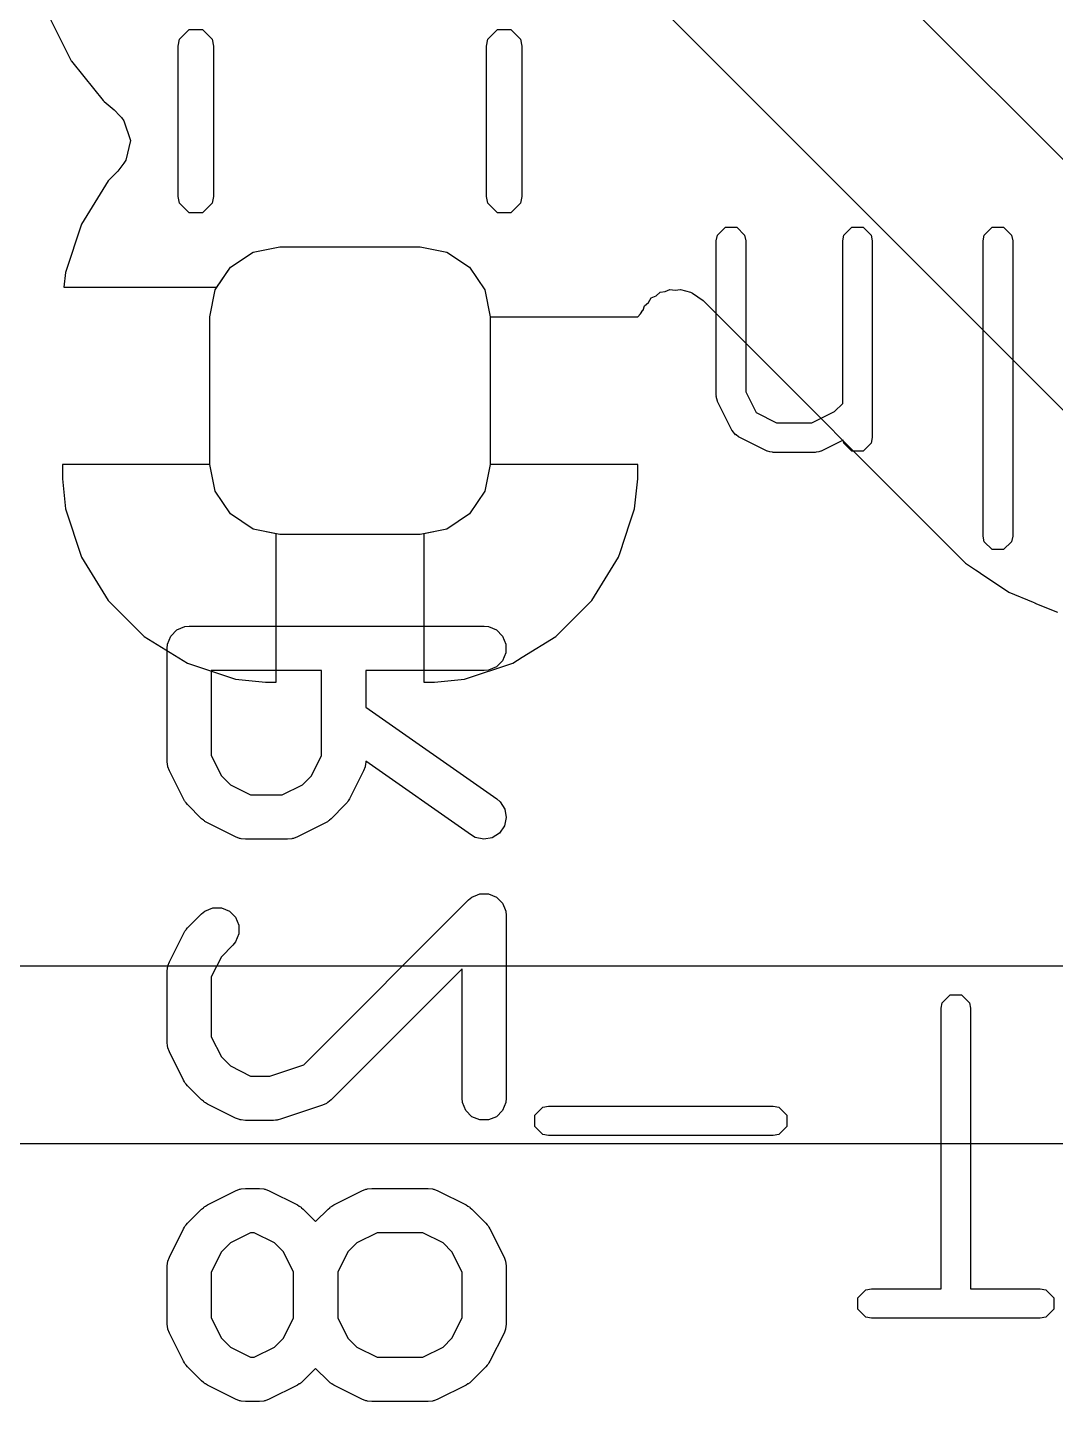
# Model space of a CAD drawing. Header units: inches. Extents: x 1.3 to 5.24, y -7.03 to -1.12.
# Drawn here: x 3.4412 to 3.5784, y -6.3661 to -6.1829 of the extents above; entities that cross this region are included whole.
import ezdxf

# ---------------------------------------------------------------- set-up
doc = ezdxf.new("R2010")
doc.units = ezdxf.units.IN
doc.header["$MEASUREMENT"] = 0
for name, color, linetype, true_color in [('B.Cu', 153, 'CONTINUOUS', 0x4d7fc4), ('B.Mask', 4, 'CONTINUOUS', 0x02ffee), ('B.Paste', 132, 'CONTINUOUS', 0x00c2c2), ('B.Silkscreen', 31, 'CONTINUOUS', 0xe8b2a7), ('F.Silkscreen', 41, 'CONTINUOUS', 0xf2eda1)]:
    doc.layers.add(name, color=color, linetype=linetype, true_color=true_color)

msp = doc.modelspace()

# ---------------------------------------------------------------- linework, layer by layer
at = {"layer": 'B.Cu', "linetype": 'CONTINUOUS'}
for p, q in [((3.53001, -6.1511), (3.59387, -6.21496)), ((3.58062, -6.23512), (3.51676, -6.17126)), ((3.4438, -6.18085), (3.44694, -6.18716)), ((3.44694, -6.18716), (3.44694, -6.18716)), ((3.44694, -6.18716), (3.44694, -6.18716)), ((3.44694, -6.18716), (3.44706, -6.18731)), ((3.44706, -6.18731), (3.44707, -6.18733)), ((3.44707, -6.18733), (3.4471, -6.18737)), ((3.4471, -6.18737), (3.44873, -6.18939)), ((3.44873, -6.18939), (3.45131, -6.19261)), ((3.45131, -6.19261), (3.45144, -6.19276)), ((3.45144, -6.19276), (3.45144, -6.19276)), ((3.45144, -6.19276), (3.45144, -6.19276)), ((3.45144, -6.19276), (3.45144, -6.19276)), ((3.45144, -6.19276), (3.4528, -6.19386)), ((3.4528, -6.19386), (3.4528, -6.19386)), ((3.4528, -6.19386), (3.4528, -6.19386)), ((3.4528, -6.19386), (3.4528, -6.19386)), ((3.4528, -6.19386), (3.45353, -6.19464)), ((3.45353, -6.19464), (3.45375, -6.19487)), ((3.45375, -6.19487), (3.45408, -6.19534)), ((3.45408, -6.19534), (3.45495, -6.19795)), ((3.45495, -6.19795), (3.45432, -6.20055)), ((3.45407, -6.20098), (3.45328, -6.20202)), ((3.45432, -6.20055), (3.45407, -6.20098)), ((3.45328, -6.20202), (3.45197, -6.20332)), ((3.45197, -6.20333), (3.44841, -6.2091)), ((3.45197, -6.20332), (3.45197, -6.20333)), ((3.45197, -6.20333), (3.45197, -6.20333)), ((3.44841, -6.2091), (3.44627, -6.21555)), ((3.44841, -6.2091), (3.44841, -6.2091)), ((3.44841, -6.2091), (3.44841, -6.2091)), ((3.46829, -6.21484), (3.47132, -6.21282)), ((3.47132, -6.21282), (3.4749, -6.21211)), ((3.4749, -6.21211), (3.4936, -6.21211)), ((3.4936, -6.21211), (3.49718, -6.21282)), ((3.49718, -6.21282), (3.50021, -6.21484)), ((3.44627, -6.21555), (3.44607, -6.21752)), ((3.4665, -6.21752), (3.46829, -6.21484)), ((3.50021, -6.21484), (3.50224, -6.21788)), ((3.44607, -6.21752), (3.4665, -6.21752)), ((3.50224, -6.21788), (3.50295, -6.22146)), ((3.52407, -6.21953), (3.52445, -6.21894)), ((3.52445, -6.21894), (3.52509, -6.21865)), ((3.52509, -6.21865), (3.52562, -6.21819)), ((3.52562, -6.21819), (3.52631, -6.21809)), ((3.52631, -6.21809), (3.52695, -6.2178)), ((3.52695, -6.2178), (3.52764, -6.2179)), ((3.52764, -6.2179), (3.52834, -6.2178)), ((3.52834, -6.2178), (3.52967, -6.21819)), ((3.52967, -6.21819), (3.52995, -6.21832)), ((3.52995, -6.21832), (3.53137, -6.2193)), ((3.53137, -6.2193), (3.56638, -6.25431)), ((3.52264, -6.22146), (3.52301, -6.22108)), ((3.52301, -6.22108), (3.52332, -6.22056)), ((3.52301, -6.22108), (3.52301, -6.22108)), ((3.52332, -6.22056), (3.52337, -6.22058)), ((3.52337, -6.22058), (3.52354, -6.21999)), ((3.52354, -6.21999), (3.52407, -6.21953)), ((3.50295, -6.22146), (3.52264, -6.22146)), ((3.46555, -6.24114), (3.44587, -6.24114)), ((3.44587, -6.24114), (3.44587, -6.24308)), ((3.46626, -6.24472), (3.46555, -6.24114)), ((3.50295, -6.24114), (3.50224, -6.24472)), ((3.52264, -6.24114), (3.50295, -6.24114)), ((3.52264, -6.24308), (3.52264, -6.24114)), ((3.44587, -6.24308), (3.44627, -6.24705)), ((3.52223, -6.24705), (3.52264, -6.24308)), ((3.52264, -6.24308), (3.52264, -6.24308)), ((3.46829, -6.24775), (3.46626, -6.24472)), ((3.50224, -6.24472), (3.50021, -6.24775)), ((3.44627, -6.24705), (3.44841, -6.2535)), ((3.47132, -6.24978), (3.46829, -6.24775)), ((3.50021, -6.24775), (3.49718, -6.24978)), ((3.52161, -6.24893), (3.52223, -6.24705)), ((3.47441, -6.25039), (3.47132, -6.24978)), ((3.47441, -6.27018), (3.47441, -6.25039)), ((3.49718, -6.24978), (3.49409, -6.25039)), ((3.49409, -6.25039), (3.49409, -6.27018)), ((3.5203, -6.25288), (3.52161, -6.24893)), ((3.44841, -6.2535), (3.44841, -6.2535)), ((3.44841, -6.2535), (3.44841, -6.2535)), ((3.44841, -6.2535), (3.45197, -6.25927)), ((3.51653, -6.25927), (3.5201, -6.2535)), ((3.5201, -6.2535), (3.5203, -6.25288)), ((3.5201, -6.2535), (3.5201, -6.2535)), ((3.56638, -6.25431), (3.56773, -6.25521)), ((3.56773, -6.25521), (3.56806, -6.25543)), ((3.56806, -6.25543), (3.5687, -6.25586)), ((3.5687, -6.25586), (3.5687, -6.25586)), ((3.5687, -6.25586), (3.57079, -6.25726)), ((3.57079, -6.25726), (3.57218, -6.25819)), ((3.45197, -6.25927), (3.45197, -6.25927)), ((3.45197, -6.25927), (3.45197, -6.25927)), ((3.45197, -6.25927), (3.45197, -6.25927)), ((3.45197, -6.25927), (3.45197, -6.25927)), ((3.45197, -6.25927), (3.45197, -6.25927)), ((3.45197, -6.25927), (3.45677, -6.26407)), ((3.51173, -6.26407), (3.51653, -6.25927)), ((3.51653, -6.25927), (3.51653, -6.25927)), ((3.57218, -6.25819), (3.57541, -6.25953)), ((3.57541, -6.25953), (3.57565, -6.25962)), ((3.57565, -6.25962), (3.57565, -6.25963)), ((3.57565, -6.25963), (3.57708, -6.26022)), ((3.57708, -6.26022), (3.57708, -6.26022)), ((3.57708, -6.26022), (3.57806, -6.26062)), ((3.57806, -6.26062), (3.57864, -6.26086)), ((3.45677, -6.26407), (3.45677, -6.26407)), ((3.45677, -6.26407), (3.45677, -6.26407)), ((3.45677, -6.26407), (3.45677, -6.26407)), ((3.45677, -6.26407), (3.45677, -6.26407)), ((3.45677, -6.26407), (3.45677, -6.26407)), ((3.45677, -6.26407), (3.46255, -6.26764)), ((3.50721, -6.26686), (3.51173, -6.26407)), ((3.51173, -6.26407), (3.51173, -6.26407)), ((3.51173, -6.26407), (3.51173, -6.26407)), ((3.51173, -6.26407), (3.51173, -6.26407)), ((3.50596, -6.26764), (3.50721, -6.26686)), ((3.46255, -6.26764), (3.46255, -6.26764)), ((3.46255, -6.26764), (3.46255, -6.26764)), ((3.46255, -6.26764), (3.46899, -6.26977)), ((3.49951, -6.26977), (3.50596, -6.26764)), ((3.50596, -6.26764), (3.50596, -6.26764)), ((3.46899, -6.26977), (3.47297, -6.27018)), ((3.47297, -6.27018), (3.47441, -6.27018)), ((3.49409, -6.27018), (3.49554, -6.27018)), ((3.49554, -6.27018), (3.49951, -6.26977)), ((3.49554, -6.27018), (3.49554, -6.27018)), ((3.49554, -6.27018), (3.49554, -6.27018)), ((3.58887, -6.30805), (3.3226, -6.30805)), ((3.31344, -6.33169), (3.6011, -6.33169))]:
    msp.add_line(p, q, dxfattribs=at)
at = {"layer": 'B.Mask', "linetype": 'CONTINUOUS'}
for p, q in [((3.46829, -6.21484), (3.47132, -6.21282)), ((3.47132, -6.21282), (3.4749, -6.21211)), ((3.4749, -6.21211), (3.4936, -6.21211)), ((3.4936, -6.21211), (3.49718, -6.21282)), ((3.49718, -6.21282), (3.50021, -6.21484)), ((3.46626, -6.21788), (3.46829, -6.21484)), ((3.50021, -6.21484), (3.50224, -6.21788)), ((3.46555, -6.22146), (3.46626, -6.21788)), ((3.50224, -6.21788), (3.50295, -6.22146)), ((3.46555, -6.24114), (3.46555, -6.22146)), ((3.50295, -6.22146), (3.50295, -6.24114)), ((3.46626, -6.24472), (3.46555, -6.24114)), ((3.50295, -6.24114), (3.50224, -6.24472)), ((3.46829, -6.24775), (3.46626, -6.24472)), ((3.50224, -6.24472), (3.50021, -6.24775)), ((3.47132, -6.24978), (3.46829, -6.24775)), ((3.50021, -6.24775), (3.49718, -6.24978)), ((3.4749, -6.25049), (3.47132, -6.24978)), ((3.4936, -6.25049), (3.4749, -6.25049)), ((3.49718, -6.24978), (3.4936, -6.25049))]:
    msp.add_line(p, q, dxfattribs=at)
at = {"layer": 'B.Paste', "linetype": 'CONTINUOUS'}
for p, q in [((3.46829, -6.21484), (3.47132, -6.21282)), ((3.47132, -6.21282), (3.4749, -6.21211)), ((3.4749, -6.21211), (3.4936, -6.21211)), ((3.4936, -6.21211), (3.49718, -6.21282)), ((3.49718, -6.21282), (3.50021, -6.21484)), ((3.46626, -6.21788), (3.46829, -6.21484)), ((3.50021, -6.21484), (3.50224, -6.21788)), ((3.46555, -6.22146), (3.46626, -6.21788)), ((3.50224, -6.21788), (3.50295, -6.22146)), ((3.46555, -6.24114), (3.46555, -6.22146)), ((3.50295, -6.22146), (3.50295, -6.24114)), ((3.46626, -6.24472), (3.46555, -6.24114)), ((3.50295, -6.24114), (3.50224, -6.24472)), ((3.46829, -6.24775), (3.46626, -6.24472)), ((3.50224, -6.24472), (3.50021, -6.24775)), ((3.47132, -6.24978), (3.46829, -6.24775)), ((3.50021, -6.24775), (3.49718, -6.24978)), ((3.4749, -6.25049), (3.47132, -6.24978)), ((3.4936, -6.25049), (3.4749, -6.25049)), ((3.49718, -6.24978), (3.4936, -6.25049))]:
    msp.add_line(p, q, dxfattribs=at)
at = {"layer": 'B.Silkscreen', "linetype": 'CONTINUOUS'}
for p, q in [((3.46132, -6.18535), (3.4615, -6.18444)), ((3.4615, -6.18444), (3.46278, -6.18316)), ((3.46278, -6.18316), (3.46459, -6.18316)), ((3.46459, -6.18316), (3.46586, -6.18444)), ((3.46586, -6.18444), (3.46604, -6.18535)), ((3.50246, -6.18535), (3.50264, -6.18444)), ((3.50264, -6.18444), (3.50392, -6.18316)), ((3.50392, -6.18316), (3.50573, -6.18316)), ((3.50573, -6.18316), (3.50701, -6.18444)), ((3.50701, -6.18444), (3.50719, -6.18535)), ((3.46132, -6.2054), (3.46132, -6.18535)), ((3.46604, -6.18535), (3.46604, -6.2054)), ((3.50246, -6.2054), (3.50246, -6.18535)), ((3.50719, -6.18535), (3.50719, -6.2054)), ((3.4615, -6.20631), (3.46132, -6.2054)), ((3.46278, -6.20758), (3.4615, -6.20631)), ((3.46586, -6.20631), (3.46459, -6.20758)), ((3.46604, -6.2054), (3.46586, -6.20631)), ((3.50264, -6.20631), (3.50246, -6.2054)), ((3.50392, -6.20758), (3.50264, -6.20631)), ((3.50701, -6.20631), (3.50573, -6.20758)), ((3.50719, -6.2054), (3.50701, -6.20631)), ((3.46459, -6.20758), (3.46278, -6.20758)), ((3.50573, -6.20758), (3.50392, -6.20758)), ((3.46033, -6.26404), (3.46115, -6.26322)), ((3.46115, -6.26322), (3.46221, -6.26278)), ((3.46221, -6.26278), (3.46279, -6.26272)), ((3.46279, -6.26272), (3.50216, -6.26272)), ((3.50216, -6.26272), (3.50273, -6.26278)), ((3.50273, -6.26278), (3.5038, -6.26322)), ((3.5038, -6.26322), (3.50461, -6.26404)), ((3.45984, -6.26568), (3.45989, -6.2651)), ((3.45989, -6.2651), (3.46033, -6.26404)), ((3.50461, -6.26404), (3.50505, -6.2651)), ((3.50505, -6.2651), (3.50505, -6.26625)), ((3.45984, -6.28068), (3.45984, -6.26568)), ((3.50505, -6.26625), (3.50461, -6.26732)), ((3.48046, -6.26863), (3.46574, -6.26863)), ((3.46574, -6.26863), (3.46574, -6.27998)), ((3.48046, -6.27998), (3.48046, -6.26863)), ((3.50216, -6.26863), (3.48636, -6.26863)), ((3.48636, -6.26863), (3.48636, -6.27351)), ((3.50273, -6.26857), (3.50216, -6.26863)), ((3.5038, -6.26813), (3.50273, -6.26857)), ((3.50461, -6.26732), (3.5038, -6.26813)), ((3.48636, -6.27351), (3.50385, -6.28576)), ((3.45989, -6.28125), (3.45984, -6.28068)), ((3.45993, -6.28135), (3.45989, -6.28125)), ((3.45994, -6.28146), (3.45993, -6.28135)), ((3.46015, -6.282), (3.45994, -6.28146)), ((3.46574, -6.27998), (3.46709, -6.28268)), ((3.47911, -6.28268), (3.48046, -6.27998)), ((3.48626, -6.28146), (3.48605, -6.282)), ((3.48627, -6.28135), (3.48626, -6.28146)), ((3.48631, -6.28125), (3.48627, -6.28135)), ((3.48636, -6.28072), (3.48631, -6.28125)), ((3.50046, -6.29059), (3.48636, -6.28072)), ((3.46202, -6.28575), (3.46015, -6.282)), ((3.46709, -6.28268), (3.46829, -6.28387)), ((3.47791, -6.28387), (3.47911, -6.28268)), ((3.48605, -6.282), (3.48418, -6.28575)), ((3.46829, -6.28387), (3.47098, -6.28522)), ((3.47098, -6.28522), (3.47521, -6.28522)), ((3.47521, -6.28522), (3.47791, -6.28387)), ((3.46218, -6.28599), (3.46202, -6.28575)), ((3.46221, -6.28607), (3.46218, -6.28599)), ((3.46227, -6.28615), (3.46221, -6.28607)), ((3.46233, -6.28624), (3.46227, -6.28615)), ((3.46239, -6.28629), (3.46233, -6.28624)), ((3.46257, -6.28651), (3.46239, -6.28629)), ((3.46445, -6.28839), (3.46257, -6.28651)), ((3.48362, -6.28651), (3.48175, -6.28839)), ((3.48381, -6.28629), (3.48362, -6.28651)), ((3.48387, -6.28624), (3.48381, -6.28629)), ((3.48392, -6.28615), (3.48387, -6.28624)), ((3.48399, -6.28607), (3.48392, -6.28615)), ((3.48402, -6.28599), (3.48399, -6.28607)), ((3.48418, -6.28575), (3.48402, -6.28599)), ((3.50385, -6.28576), (3.50429, -6.28613)), ((3.50429, -6.28613), (3.50491, -6.2871)), ((3.50491, -6.2871), (3.50511, -6.28824)), ((3.46468, -6.28857), (3.46445, -6.28839)), ((3.46473, -6.28863), (3.46468, -6.28857)), ((3.46482, -6.28869), (3.46473, -6.28863)), ((3.4649, -6.28876), (3.46482, -6.28869)), ((3.46497, -6.28879), (3.4649, -6.28876)), ((3.46522, -6.28894), (3.46497, -6.28879)), ((3.46897, -6.29082), (3.46522, -6.28894)), ((3.48098, -6.28894), (3.47723, -6.29082)), ((3.48123, -6.28879), (3.48098, -6.28894)), ((3.4813, -6.28876), (3.48123, -6.28879)), ((3.48138, -6.28869), (3.4813, -6.28876)), ((3.48147, -6.28863), (3.48138, -6.28869)), ((3.48152, -6.28857), (3.48147, -6.28863)), ((3.48175, -6.28839), (3.48152, -6.28857)), ((3.50511, -6.28824), (3.50486, -6.28936)), ((3.46951, -6.29102), (3.46897, -6.29082)), ((3.47723, -6.29082), (3.47669, -6.29102)), ((3.50097, -6.29088), (3.50046, -6.29059)), ((3.50209, -6.29113), (3.50097, -6.29088)), ((3.5042, -6.29031), (3.50323, -6.29093)), ((3.50486, -6.28936), (3.5042, -6.29031)), ((3.46961, -6.29103), (3.46951, -6.29102)), ((3.46971, -6.29107), (3.46961, -6.29103)), ((3.47029, -6.29113), (3.46971, -6.29107)), ((3.47591, -6.29113), (3.47029, -6.29113)), ((3.47649, -6.29107), (3.47591, -6.29113)), ((3.47659, -6.29103), (3.47649, -6.29107)), ((3.47669, -6.29102), (3.47659, -6.29103)), ((3.50323, -6.29093), (3.50209, -6.29113)), ((3.47807, -6.32121), (3.50007, -6.29921)), ((3.50007, -6.29921), (3.50052, -6.29884)), ((3.50052, -6.29884), (3.50127, -6.29853)), ((3.50127, -6.29853), (3.50158, -6.2984)), ((3.50158, -6.2984), (3.50273, -6.2984)), ((3.50273, -6.2984), (3.5038, -6.29884)), ((3.5038, -6.29884), (3.50461, -6.29966)), ((3.50461, -6.29966), (3.50487, -6.30028)), ((3.46257, -6.30296), (3.46445, -6.30109)), ((3.46445, -6.30109), (3.4649, -6.30072)), ((3.4649, -6.30072), (3.46596, -6.30028)), ((3.46596, -6.30028), (3.46711, -6.30028)), ((3.46711, -6.30028), (3.46818, -6.30072)), ((3.46818, -6.30072), (3.46899, -6.30153)), ((3.46899, -6.30153), (3.46943, -6.3026)), ((3.50487, -6.30028), (3.50505, -6.30072)), ((3.50505, -6.30072), (3.50511, -6.3013)), ((3.50511, -6.3013), (3.50511, -6.32567)), ((3.46202, -6.30373), (3.46218, -6.30348)), ((3.46218, -6.30348), (3.46221, -6.30341)), ((3.46221, -6.30341), (3.46227, -6.30333)), ((3.46227, -6.30333), (3.46233, -6.30324)), ((3.46233, -6.30324), (3.46239, -6.30319)), ((3.46239, -6.30319), (3.46257, -6.30296)), ((3.46943, -6.3026), (3.46943, -6.30375)), ((3.46015, -6.30748), (3.46202, -6.30373)), ((3.46863, -6.30526), (3.46709, -6.3068)), ((3.46899, -6.30481), (3.46863, -6.30526)), ((3.46943, -6.30375), (3.46899, -6.30481)), ((3.46709, -6.3068), (3.46574, -6.30949)), ((3.45984, -6.3088), (3.45989, -6.30822)), ((3.45984, -6.31817), (3.45984, -6.3088)), ((3.45989, -6.30822), (3.45993, -6.30812)), ((3.45993, -6.30812), (3.45994, -6.30802)), ((3.45994, -6.30802), (3.46015, -6.30748)), ((3.49921, -6.30843), (3.48175, -6.32588)), ((3.49921, -6.32567), (3.49921, -6.30843)), ((3.46574, -6.30949), (3.46574, -6.31747)), ((3.45989, -6.31875), (3.45984, -6.31817)), ((3.46574, -6.31747), (3.46709, -6.32017)), ((3.45993, -6.31885), (3.45989, -6.31875)), ((3.45994, -6.31895), (3.45993, -6.31885)), ((3.46015, -6.31949), (3.45994, -6.31895)), ((3.46202, -6.32324), (3.46015, -6.31949)), ((3.46709, -6.32017), (3.46829, -6.32137)), ((3.46829, -6.32137), (3.47098, -6.32272)), ((3.47356, -6.32272), (3.47807, -6.32121)), ((3.46218, -6.32349), (3.46202, -6.32324)), ((3.46221, -6.32356), (3.46218, -6.32349)), ((3.46227, -6.32364), (3.46221, -6.32356)), ((3.46233, -6.32373), (3.46227, -6.32364)), ((3.46239, -6.32378), (3.46233, -6.32373)), ((3.46257, -6.32401), (3.46239, -6.32378)), ((3.47098, -6.32272), (3.47356, -6.32272)), ((3.46445, -6.32588), (3.46257, -6.32401)), ((3.49926, -6.32625), (3.49921, -6.32567)), ((3.50511, -6.32567), (3.50505, -6.32625)), ((3.46468, -6.32607), (3.46445, -6.32588)), ((3.46473, -6.32613), (3.46468, -6.32607)), ((3.46482, -6.32618), (3.46473, -6.32613)), ((3.4649, -6.32625), (3.46482, -6.32618)), ((3.46497, -6.32628), (3.4649, -6.32625)), ((3.46522, -6.32644), (3.46497, -6.32628)), ((3.46897, -6.32831), (3.46522, -6.32644)), ((3.48059, -6.3266), (3.47497, -6.32847)), ((3.48112, -6.32636), (3.48059, -6.3266)), ((3.4812, -6.32629), (3.48112, -6.32636)), ((3.4813, -6.32625), (3.4812, -6.32629)), ((3.48175, -6.32588), (3.4813, -6.32625)), ((3.4997, -6.32731), (3.49926, -6.32625)), ((3.50052, -6.32813), (3.4997, -6.32731)), ((3.50461, -6.32731), (3.5038, -6.32813)), ((3.50505, -6.32625), (3.50461, -6.32731)), ((3.46951, -6.32852), (3.46897, -6.32831)), ((3.46961, -6.32853), (3.46951, -6.32852)), ((3.46971, -6.32857), (3.46961, -6.32853)), ((3.47029, -6.32862), (3.46971, -6.32857)), ((3.47404, -6.32862), (3.47029, -6.32862)), ((3.47433, -6.32859), (3.47404, -6.32862)), ((3.47441, -6.3286), (3.47433, -6.32859)), ((3.47451, -6.32858), (3.47441, -6.3286)), ((3.47461, -6.32857), (3.47451, -6.32858)), ((3.47468, -6.32854), (3.47461, -6.32857)), ((3.47497, -6.32847), (3.47468, -6.32854)), ((3.50158, -6.32857), (3.50052, -6.32813)), ((3.50273, -6.32857), (3.50158, -6.32857)), ((3.5038, -6.32813), (3.50273, -6.32857)), ((3.46522, -6.3399), (3.46897, -6.33803)), ((3.46897, -6.33803), (3.46951, -6.33782)), ((3.46951, -6.33782), (3.46961, -6.33781)), ((3.46961, -6.33781), (3.46971, -6.33777)), ((3.46971, -6.33777), (3.47029, -6.33772)), ((3.47029, -6.33772), (3.47216, -6.33772)), ((3.47216, -6.33772), (3.47274, -6.33777)), ((3.47274, -6.33777), (3.47284, -6.33781)), ((3.47284, -6.33781), (3.47294, -6.33782)), ((3.47294, -6.33782), (3.47348, -6.33803)), ((3.47348, -6.33803), (3.47723, -6.3399)), ((3.48209, -6.3399), (3.48584, -6.33803)), ((3.48584, -6.33803), (3.48638, -6.33782)), ((3.48638, -6.33782), (3.48649, -6.33781)), ((3.48649, -6.33781), (3.48658, -6.33777)), ((3.48658, -6.33777), (3.48716, -6.33772)), ((3.48716, -6.33772), (3.49466, -6.33772)), ((3.49466, -6.33772), (3.49524, -6.33777)), ((3.49524, -6.33777), (3.49533, -6.33781)), ((3.49533, -6.33781), (3.49544, -6.33782)), ((3.49544, -6.33782), (3.49598, -6.33803)), ((3.49598, -6.33803), (3.49973, -6.3399)), ((3.46445, -6.34046), (3.46468, -6.34027)), ((3.46468, -6.34027), (3.46473, -6.34021)), ((3.46473, -6.34021), (3.46482, -6.34015)), ((3.46482, -6.34015), (3.4649, -6.34009)), ((3.4649, -6.34009), (3.46497, -6.34006)), ((3.46497, -6.34006), (3.46522, -6.3399)), ((3.47723, -6.3399), (3.47748, -6.34006)), ((3.47748, -6.34006), (3.47755, -6.34009)), ((3.47755, -6.34009), (3.47763, -6.34015)), ((3.47763, -6.34015), (3.47772, -6.34021)), ((3.47772, -6.34021), (3.47777, -6.34027)), ((3.47777, -6.34027), (3.478, -6.34046)), ((3.48132, -6.34046), (3.48155, -6.34027)), ((3.48155, -6.34027), (3.4816, -6.34021)), ((3.4816, -6.34021), (3.48169, -6.34015)), ((3.48169, -6.34015), (3.48177, -6.34009)), ((3.48177, -6.34009), (3.48184, -6.34006)), ((3.48184, -6.34006), (3.48209, -6.3399)), ((3.49973, -6.3399), (3.49998, -6.34006)), ((3.49998, -6.34006), (3.50005, -6.34009)), ((3.50005, -6.34009), (3.50013, -6.34015)), ((3.50013, -6.34015), (3.50022, -6.34021)), ((3.50022, -6.34021), (3.50027, -6.34027)), ((3.50027, -6.34027), (3.5005, -6.34046)), ((3.46257, -6.34233), (3.46445, -6.34046)), ((3.478, -6.34046), (3.47966, -6.34212)), ((3.47966, -6.34212), (3.48132, -6.34046)), ((3.5005, -6.34046), (3.50237, -6.34233)), ((3.46015, -6.34685), (3.46202, -6.3431)), ((3.46202, -6.3431), (3.46218, -6.34285)), ((3.46218, -6.34285), (3.46221, -6.34278)), ((3.46221, -6.34278), (3.46227, -6.3427)), ((3.46227, -6.3427), (3.46233, -6.34261)), ((3.46233, -6.34261), (3.46239, -6.34256)), ((3.46239, -6.34256), (3.46257, -6.34233)), ((3.47098, -6.34362), (3.46829, -6.34497)), ((3.47146, -6.34362), (3.47098, -6.34362)), ((3.47416, -6.34497), (3.47146, -6.34362)), ((3.48786, -6.34362), (3.48516, -6.34497)), ((3.49396, -6.34362), (3.48786, -6.34362)), ((3.49666, -6.34497), (3.49396, -6.34362)), ((3.50237, -6.34233), (3.50256, -6.34256)), ((3.50256, -6.34256), (3.50262, -6.34261)), ((3.50262, -6.34261), (3.50267, -6.3427)), ((3.50267, -6.3427), (3.50274, -6.34278)), ((3.50274, -6.34278), (3.50277, -6.34285)), ((3.50277, -6.34285), (3.50292, -6.3431)), ((3.50292, -6.3431), (3.5048, -6.34685)), ((3.46829, -6.34497), (3.46709, -6.34617)), ((3.47536, -6.34617), (3.47416, -6.34497)), ((3.48516, -6.34497), (3.48396, -6.34617)), ((3.49786, -6.34617), (3.49666, -6.34497)), ((3.45984, -6.34817), (3.45989, -6.34759)), ((3.45989, -6.34759), (3.45993, -6.34749)), ((3.45993, -6.34749), (3.45994, -6.34739)), ((3.45994, -6.34739), (3.46015, -6.34685)), ((3.46709, -6.34617), (3.46574, -6.34886)), ((3.47671, -6.34886), (3.47536, -6.34617)), ((3.48396, -6.34617), (3.48261, -6.34886)), ((3.49921, -6.34886), (3.49786, -6.34617)), ((3.5048, -6.34685), (3.50501, -6.34739)), ((3.50501, -6.34739), (3.50501, -6.34749)), ((3.50501, -6.34749), (3.50505, -6.34759)), ((3.50505, -6.34759), (3.50511, -6.34817)), ((3.45984, -6.35567), (3.45984, -6.34817)), ((3.46574, -6.34886), (3.46574, -6.35497)), ((3.47671, -6.35497), (3.47671, -6.34886)), ((3.48261, -6.34886), (3.48261, -6.35497)), ((3.49921, -6.35497), (3.49921, -6.34886)), ((3.50511, -6.34817), (3.50511, -6.35567)), ((3.46574, -6.35497), (3.46709, -6.35767)), ((3.47536, -6.35767), (3.47671, -6.35497)), ((3.48261, -6.35497), (3.48396, -6.35767)), ((3.49786, -6.35767), (3.49921, -6.35497)), ((3.45989, -6.35624), (3.45984, -6.35567)), ((3.45993, -6.35634), (3.45989, -6.35624)), ((3.45994, -6.35645), (3.45993, -6.35634)), ((3.46015, -6.35699), (3.45994, -6.35645)), ((3.50501, -6.35645), (3.5048, -6.35699)), ((3.50505, -6.35624), (3.50501, -6.35634)), ((3.50501, -6.35634), (3.50501, -6.35645)), ((3.50511, -6.35567), (3.50505, -6.35624)), ((3.46202, -6.36074), (3.46015, -6.35699)), ((3.46709, -6.35767), (3.46829, -6.35886)), ((3.47416, -6.35886), (3.47536, -6.35767)), ((3.48396, -6.35767), (3.48516, -6.35886)), ((3.49666, -6.35886), (3.49786, -6.35767)), ((3.5048, -6.35699), (3.50292, -6.36074)), ((3.46829, -6.35886), (3.47098, -6.36021)), ((3.47098, -6.36021), (3.47146, -6.36021)), ((3.47146, -6.36021), (3.47416, -6.35886)), ((3.48516, -6.35886), (3.48786, -6.36021)), ((3.48786, -6.36021), (3.49396, -6.36021)), ((3.49396, -6.36021), (3.49666, -6.35886)), ((3.46218, -6.36098), (3.46202, -6.36074)), ((3.46221, -6.36106), (3.46218, -6.36098)), ((3.46227, -6.36114), (3.46221, -6.36106)), ((3.46233, -6.36123), (3.46227, -6.36114)), ((3.46239, -6.36128), (3.46233, -6.36123)), ((3.46257, -6.3615), (3.46239, -6.36128)), ((3.46445, -6.36338), (3.46257, -6.3615)), ((3.47966, -6.36172), (3.478, -6.36338)), ((3.48132, -6.36338), (3.47966, -6.36172)), ((3.50237, -6.3615), (3.5005, -6.36338)), ((3.50256, -6.36128), (3.50237, -6.3615)), ((3.50262, -6.36123), (3.50256, -6.36128)), ((3.50267, -6.36114), (3.50262, -6.36123)), ((3.50274, -6.36106), (3.50267, -6.36114)), ((3.50277, -6.36098), (3.50274, -6.36106)), ((3.50292, -6.36074), (3.50277, -6.36098)), ((3.46468, -6.36356), (3.46445, -6.36338)), ((3.46473, -6.36362), (3.46468, -6.36356)), ((3.46482, -6.36368), (3.46473, -6.36362)), ((3.4649, -6.36375), (3.46482, -6.36368)), ((3.46497, -6.36378), (3.4649, -6.36375)), ((3.46522, -6.36393), (3.46497, -6.36378)), ((3.46897, -6.36581), (3.46522, -6.36393)), ((3.47723, -6.36393), (3.47348, -6.36581)), ((3.47748, -6.36378), (3.47723, -6.36393)), ((3.47755, -6.36375), (3.47748, -6.36378)), ((3.47763, -6.36368), (3.47755, -6.36375)), ((3.47772, -6.36362), (3.47763, -6.36368)), ((3.47777, -6.36356), (3.47772, -6.36362)), ((3.478, -6.36338), (3.47777, -6.36356)), ((3.48155, -6.36356), (3.48132, -6.36338)), ((3.4816, -6.36362), (3.48155, -6.36356)), ((3.48169, -6.36368), (3.4816, -6.36362)), ((3.48177, -6.36375), (3.48169, -6.36368)), ((3.48184, -6.36378), (3.48177, -6.36375)), ((3.48209, -6.36393), (3.48184, -6.36378)), ((3.48584, -6.36581), (3.48209, -6.36393)), ((3.49973, -6.36393), (3.49598, -6.36581)), ((3.49998, -6.36378), (3.49973, -6.36393)), ((3.50005, -6.36375), (3.49998, -6.36378)), ((3.50013, -6.36368), (3.50005, -6.36375)), ((3.50022, -6.36362), (3.50013, -6.36368)), ((3.50027, -6.36356), (3.50022, -6.36362)), ((3.5005, -6.36338), (3.50027, -6.36356)), ((3.46951, -6.36601), (3.46897, -6.36581)), ((3.47348, -6.36581), (3.47294, -6.36601)), ((3.48638, -6.36601), (3.48584, -6.36581)), ((3.49598, -6.36581), (3.49544, -6.36601)), ((3.46961, -6.36602), (3.46951, -6.36601)), ((3.46971, -6.36606), (3.46961, -6.36602)), ((3.47029, -6.36612), (3.46971, -6.36606)), ((3.47216, -6.36612), (3.47029, -6.36612)), ((3.47274, -6.36606), (3.47216, -6.36612)), ((3.47284, -6.36602), (3.47274, -6.36606)), ((3.47294, -6.36601), (3.47284, -6.36602)), ((3.48649, -6.36602), (3.48638, -6.36601)), ((3.48658, -6.36606), (3.48649, -6.36602)), ((3.48716, -6.36612), (3.48658, -6.36606)), ((3.49466, -6.36612), (3.48716, -6.36612)), ((3.49524, -6.36606), (3.49466, -6.36612)), ((3.49533, -6.36602), (3.49524, -6.36606)), ((3.49544, -6.36601), (3.49533, -6.36602))]:
    msp.add_line(p, q, dxfattribs=at)
at = {"layer": 'F.Silkscreen', "linetype": 'CONTINUOUS'}
for p, q in [((3.53327, -6.21057), (3.53434, -6.2095)), ((3.53434, -6.2095), (3.53585, -6.2095)), ((3.53585, -6.2095), (3.53691, -6.21057)), ((3.55015, -6.21057), (3.55121, -6.2095)), ((3.55121, -6.2095), (3.55272, -6.2095)), ((3.55272, -6.2095), (3.55378, -6.21057)), ((3.56889, -6.21057), (3.56996, -6.2095)), ((3.56996, -6.2095), (3.57147, -6.2095)), ((3.57147, -6.2095), (3.57253, -6.21057)), ((3.53312, -6.21132), (3.53327, -6.21057)), ((3.53312, -6.23194), (3.53312, -6.21132)), ((3.53691, -6.21057), (3.53706, -6.21132)), ((3.53706, -6.21132), (3.53706, -6.23148)), ((3.55, -6.21132), (3.55015, -6.21057)), ((3.55, -6.233), (3.55, -6.21132)), ((3.55378, -6.21057), (3.55393, -6.21132)), ((3.55393, -6.21132), (3.55393, -6.23757)), ((3.56874, -6.21132), (3.56889, -6.21057)), ((3.56874, -6.25069), (3.56874, -6.21132)), ((3.57253, -6.21057), (3.57268, -6.21132)), ((3.57268, -6.21132), (3.57268, -6.25069)), ((3.53314, -6.23204), (3.53312, -6.23194)), ((3.53313, -6.23208), (3.53314, -6.23204)), ((3.53321, -6.23239), (3.53313, -6.23208)), ((3.53706, -6.23148), (3.53843, -6.23423)), ((3.53327, -6.2327), (3.53321, -6.23239)), ((3.53331, -6.23273), (3.53327, -6.2327)), ((3.53333, -6.23282), (3.53331, -6.23273)), ((3.53521, -6.23657), (3.53333, -6.23282)), ((3.54892, -6.23408), (3.55, -6.233)), ((3.53843, -6.23423), (3.54118, -6.2356)), ((3.54118, -6.2356), (3.54588, -6.2356)), ((3.54588, -6.2356), (3.54892, -6.23408)), ((3.53545, -6.23688), (3.53521, -6.23657)), ((3.53548, -6.23698), (3.53545, -6.23688)), ((3.53559, -6.23707), (3.53548, -6.23698)), ((3.53568, -6.23718), (3.53559, -6.23707)), ((3.53578, -6.23721), (3.53568, -6.23718)), ((3.53609, -6.23745), (3.53578, -6.23721)), ((3.53984, -6.23933), (3.53609, -6.23745)), ((3.55393, -6.23757), (3.55378, -6.23832)), ((3.53993, -6.23936), (3.53984, -6.23933)), ((3.53996, -6.23939), (3.53993, -6.23936)), ((3.54027, -6.23945), (3.53996, -6.23939)), ((3.54058, -6.23953), (3.54027, -6.23945)), ((3.54062, -6.23952), (3.54058, -6.23953)), ((3.54072, -6.23954), (3.54062, -6.23952)), ((3.54634, -6.23954), (3.54072, -6.23954)), ((3.54644, -6.23952), (3.54634, -6.23954)), ((3.54648, -6.23953), (3.54644, -6.23952)), ((3.54679, -6.23945), (3.54648, -6.23953)), ((3.54709, -6.23939), (3.54679, -6.23945)), ((3.54713, -6.23936), (3.54709, -6.23939)), ((3.54722, -6.23933), (3.54713, -6.23936)), ((3.55006, -6.23791), (3.54722, -6.23933)), ((3.55015, -6.23832), (3.55006, -6.23791)), ((3.55121, -6.23939), (3.55015, -6.23832)), ((3.55272, -6.23939), (3.55121, -6.23939)), ((3.55378, -6.23832), (3.55272, -6.23939)), ((3.56889, -6.25145), (3.56874, -6.25069)), ((3.56996, -6.25251), (3.56889, -6.25145)), ((3.57253, -6.25145), (3.57147, -6.25251)), ((3.57268, -6.25069), (3.57253, -6.25145)), ((3.57147, -6.25251), (3.56996, -6.25251)), ((3.56327, -6.31293), (3.56434, -6.31187)), ((3.56434, -6.31187), (3.56584, -6.31187)), ((3.56584, -6.31187), (3.56691, -6.31293)), ((3.56312, -6.31368), (3.56327, -6.31293)), ((3.56312, -6.35109), (3.56312, -6.31368)), ((3.56691, -6.31293), (3.56706, -6.31368)), ((3.56706, -6.31368), (3.56706, -6.35109)), ((3.5089, -6.32793), (3.50997, -6.32686)), ((3.50997, -6.32686), (3.51072, -6.32671)), ((3.51072, -6.32671), (3.54072, -6.32671)), ((3.54072, -6.32671), (3.54147, -6.32686)), ((3.54147, -6.32686), (3.54254, -6.32793)), ((3.5089, -6.32944), (3.5089, -6.32793)), ((3.54254, -6.32793), (3.54254, -6.32944)), ((3.50997, -6.3305), (3.5089, -6.32944)), ((3.51072, -6.33065), (3.50997, -6.3305)), ((3.54072, -6.33065), (3.51072, -6.33065)), ((3.54147, -6.3305), (3.54072, -6.33065)), ((3.54254, -6.32944), (3.54147, -6.3305)), ((3.55202, -6.3523), (3.55309, -6.35124)), ((3.55309, -6.35124), (3.55384, -6.35109)), ((3.55384, -6.35109), (3.56312, -6.35109)), ((3.56706, -6.35109), (3.57634, -6.35109)), ((3.57634, -6.35109), (3.57709, -6.35124)), ((3.57709, -6.35124), (3.57816, -6.3523)), ((3.55202, -6.35381), (3.55202, -6.3523)), ((3.57816, -6.3523), (3.57816, -6.35381)), ((3.55309, -6.35487), (3.55202, -6.35381)), ((3.55384, -6.35502), (3.55309, -6.35487)), ((3.57709, -6.35487), (3.57634, -6.35502)), ((3.57816, -6.35381), (3.57709, -6.35487)), ((3.57634, -6.35502), (3.55384, -6.35502))]:
    msp.add_line(p, q, dxfattribs=at)

doc.saveas('drawing.dxf')
